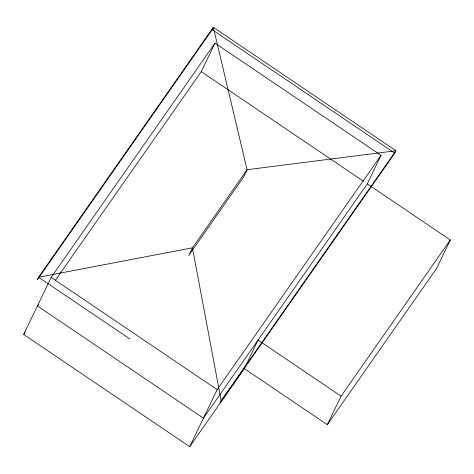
<?xml version="1.0" encoding="UTF-8"?>
<svg xmlns="http://www.w3.org/2000/svg" width="474" height="474" viewBox="0 0 474 474"><rect width="100%" height="100%" fill="white"/><g stroke="black" fill="none" stroke-linecap="round" stroke-linejoin="round"><path stroke-width="0.71" d="M244.329 368.588L327.333 424.692L341.067 396.163L258.057 340.059L244.329 368.588L189.713 446.686L23.7 334.472L51.162 277.409L215.012 43.11L381.025 155.33L367.297 183.859L203.441 418.157L37.428 305.943L38.702 304.124M212.174 29.69L213.318 27.314L395.932 150.75L394.789 153.132L220.013 403.048L221.157 400.672L395.932 150.75L247.061 169.71L192.444 247.813L188.782 255.421L243.399 177.317L247.061 169.71L213.318 27.314L38.542 277.231L37.399 279.613L212.174 29.69L394.789 153.132M55.215 280.513L201.284 71.639L215.012 43.11M189.713 446.686L217.175 389.628L381.025 155.33M367.297 183.859L450.3 239.963L436.572 268.497L327.333 424.692M23.7 334.472L24.968 332.653M341.067 396.163L450.3 239.963M201.284 71.639L363.617 181.376M51.162 277.409L217.175 389.628M129.852 338.951L38.542 277.231L192.444 247.813L221.157 400.672"/></g></svg>
